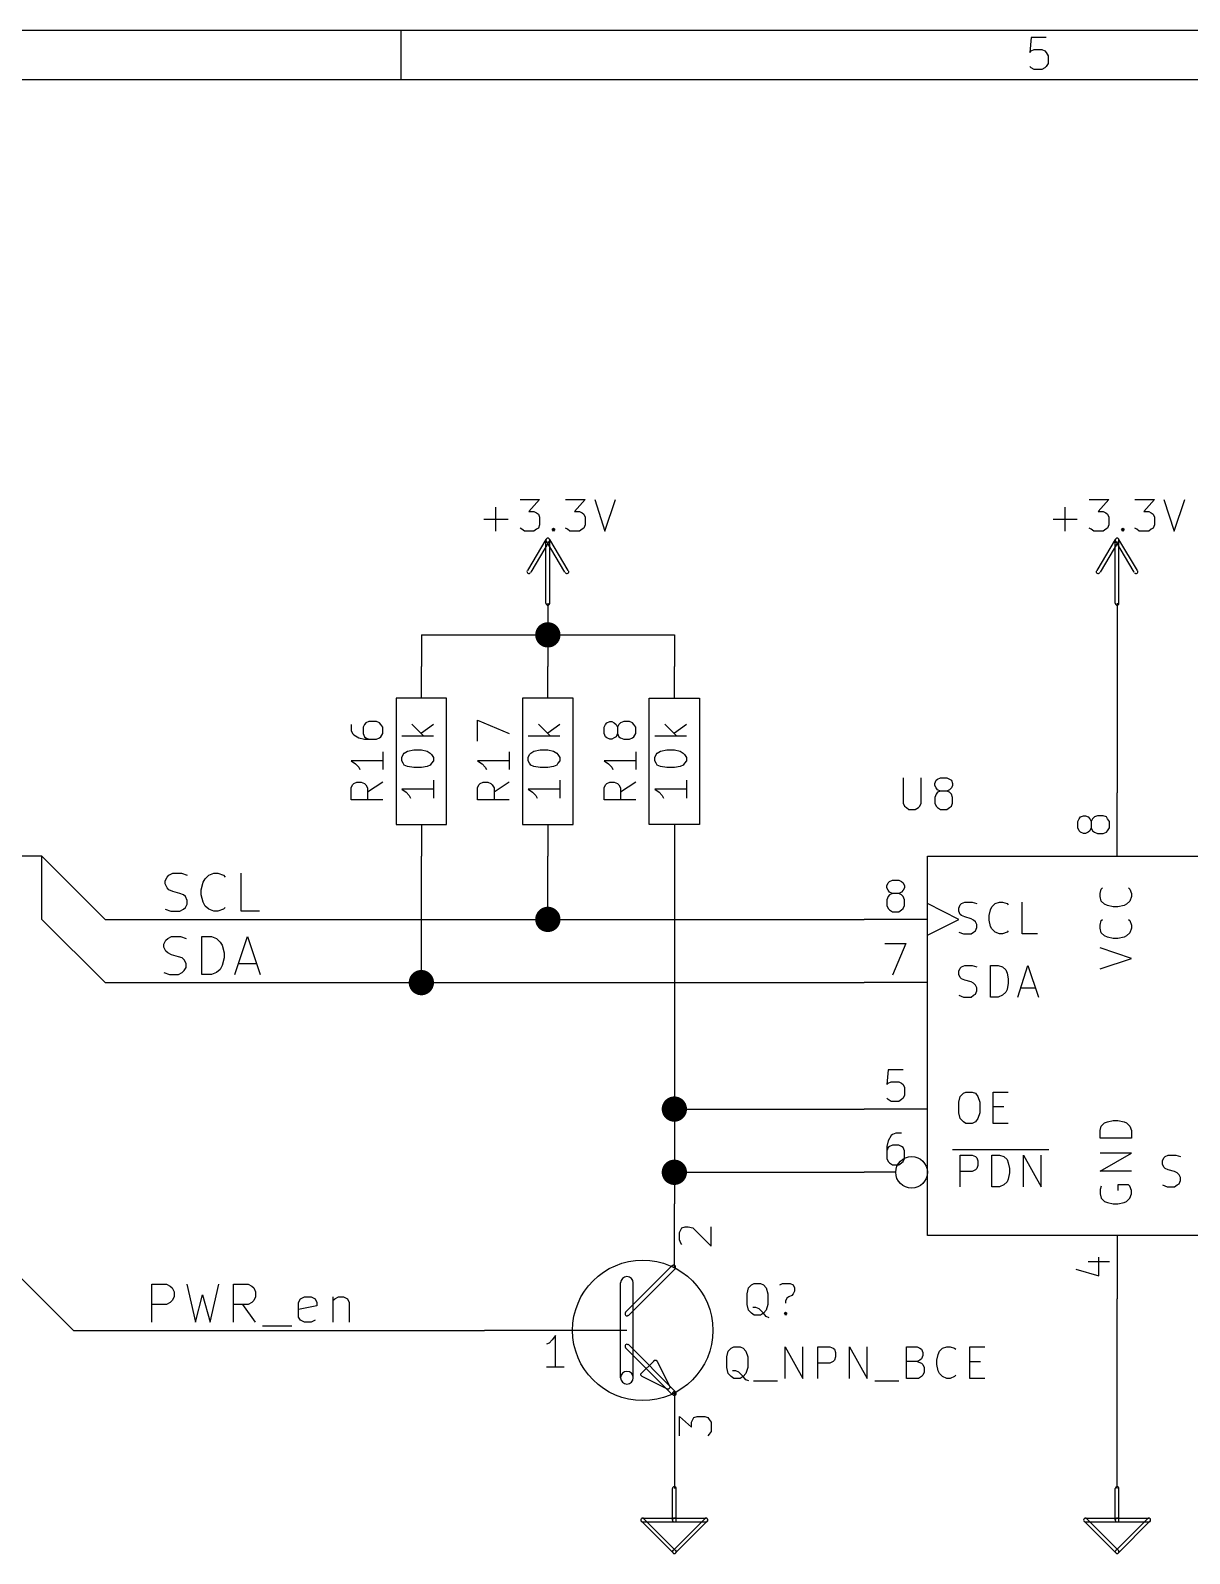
# Model space of a CAD drawing. Extents: x 10 to 287, y -200 to -10.
# Drawn here: x 195.1 to 241.7, y -71.2 to -10 of the extents above; entities that cross this region are included whole.
import ezdxf

# ---------------------------------------------------------------- set-up
doc = ezdxf.new("R2010")
doc.units = 0
doc.header["$MEASUREMENT"] = 0
doc.layers.add('BLACK', color=7, linetype='CONTINUOUS')
doc.layers.add('WHITE', color=7, linetype='CONTINUOUS')

msp = doc.modelspace()

# ---------------------------------------------------------------- linework, layer by layer
at = {"layer": 'Black'}
for p, q in [((286.995, -10.0076), (10.0076, -10.0076)), ((210.007, -11.9888), (210.007, -10.0076)), ((235.306, -10.287), (235.255, -10.8966)), ((235.915, -10.287), (235.306, -10.287)), ((235.255, -10.8966), (235.306, -10.8204)), ((235.306, -10.8204), (235.433, -10.7696)), ((235.433, -10.7696), (235.737, -10.7696)), ((235.737, -10.7696), (235.864, -10.8204)), ((235.864, -10.8204), (235.915, -10.8966)), ((235.915, -10.8966), (235.991, -11.0236)), ((235.306, -11.5062), (235.255, -11.4554)), ((235.433, -11.5824), (235.306, -11.5062)), ((235.737, -11.5824), (235.433, -11.5824)), ((235.864, -11.5062), (235.737, -11.5824)), ((235.915, -11.4554), (235.864, -11.5062)), ((235.991, -11.3284), (235.915, -11.4554)), ((235.991, -11.0236), (235.991, -11.3284)), ((285.013, -11.9888), (11.9888, -11.9888)), ((213.817, -30.1244), (213.817, -29.1592)), ((214.782, -28.8544), (215.57, -28.8544)), ((215.57, -28.8544), (215.138, -29.337)), ((215.138, -29.337), (215.341, -29.337)), ((215.341, -29.337), (215.443, -29.3878)), ((216.611, -28.8544), (217.399, -28.8544)), ((217.399, -28.8544), (216.967, -29.337)), ((216.967, -29.337), (217.17, -29.337)), ((217.17, -29.337), (217.272, -29.3878)), ((217.78, -28.8544), (218.186, -30.1244)), ((218.186, -30.1244), (218.618, -28.8544)), ((236.677, -30.1244), (236.677, -29.1592)), ((237.642, -28.8544), (238.43, -28.8544)), ((238.43, -28.8544), (237.998, -29.337)), ((237.998, -29.337), (238.201, -29.337)), ((238.201, -29.337), (238.303, -29.3878)), ((239.471, -28.8544), (240.259, -28.8544)), ((240.259, -28.8544), (239.827, -29.337)), ((239.827, -29.337), (240.03, -29.337)), ((240.03, -29.337), (240.132, -29.3878)), ((240.64, -28.8544), (241.046, -30.1244)), ((241.046, -30.1244), (241.478, -28.8544)), ((213.335, -29.6418), (214.3, -29.6418)), ((215.443, -29.3878), (215.519, -29.4386)), ((215.519, -29.4386), (215.57, -29.5656)), ((215.57, -29.8704), (215.519, -29.9974)), ((215.57, -29.5656), (215.57, -29.8704)), ((217.272, -29.3878), (217.348, -29.4386)), ((217.348, -29.4386), (217.399, -29.5656)), ((217.399, -29.8704), (217.348, -29.9974)), ((217.399, -29.5656), (217.399, -29.8704)), ((236.195, -29.6418), (237.16, -29.6418)), ((238.303, -29.3878), (238.379, -29.4386)), ((238.379, -29.4386), (238.43, -29.5656)), ((238.43, -29.8704), (238.379, -29.9974)), ((238.43, -29.5656), (238.43, -29.8704)), ((240.132, -29.3878), (240.208, -29.4386)), ((240.208, -29.4386), (240.259, -29.5656)), ((240.259, -29.8704), (240.208, -29.9974)), ((240.259, -29.5656), (240.259, -29.8704)), ((214.859, -30.0482), (214.782, -29.9974)), ((214.96, -30.1244), (214.859, -30.0482)), ((215.341, -30.1244), (214.96, -30.1244)), ((215.824, -30.4546), (215.087, -31.6992)), ((215.951, -30.5308), (215.214, -31.7754)), ((215.443, -30.0482), (215.341, -30.1244)), ((215.519, -29.9974), (215.443, -30.0482)), ((215.824, -33.02), (215.824, -30.48)), ((216.586, -31.7754), (215.849, -30.5308)), ((216.713, -31.6992), (215.976, -30.4546)), ((215.976, -33.02), (215.976, -30.48)), ((216.078, -30.0482), (216.129, -29.9974)), ((216.129, -30.1244), (216.078, -30.0482)), ((216.129, -29.9974), (216.179, -30.0482)), ((216.129, -29.9974), (216.129, -30.1244)), ((216.179, -30.0482), (216.129, -30.1244)), ((216.687, -30.0482), (216.611, -29.9974)), ((216.789, -30.1244), (216.687, -30.0482)), ((217.17, -30.1244), (216.789, -30.1244)), ((217.272, -30.0482), (217.17, -30.1244)), ((217.348, -29.9974), (217.272, -30.0482)), ((237.719, -30.0482), (237.642, -29.9974)), ((237.82, -30.1244), (237.719, -30.0482)), ((238.201, -30.1244), (237.82, -30.1244)), ((238.684, -30.4546), (237.947, -31.6992)), ((238.811, -30.5308), (238.074, -31.7754)), ((238.303, -30.0482), (238.201, -30.1244)), ((238.379, -29.9974), (238.303, -30.0482)), ((238.684, -33.02), (238.684, -30.48)), ((239.446, -31.7754), (238.709, -30.5308)), ((239.573, -31.6992), (238.836, -30.4546)), ((238.836, -33.02), (238.836, -30.48)), ((238.938, -30.0482), (238.989, -29.9974)), ((238.989, -30.1244), (238.938, -30.0482)), ((238.989, -29.9974), (239.039, -30.0482)), ((238.989, -29.9974), (238.989, -30.1244)), ((239.039, -30.0482), (238.989, -30.1244)), ((239.547, -30.0482), (239.471, -29.9974)), ((239.649, -30.1244), (239.547, -30.0482)), ((240.03, -30.1244), (239.649, -30.1244)), ((240.132, -30.0482), (240.03, -30.1244)), ((240.208, -29.9974), (240.132, -30.0482)), ((215.9, -33.02), (215.9, -35.56)), ((238.76, -33.02), (238.76, -40.64)), ((210.82, -34.29), (220.98, -34.29)), ((210.82, -34.29), (210.82, -35.56)), ((220.98, -34.29), (220.98, -35.56)), ((210.82, -36.83), (210.82, -35.56)), ((215.9, -36.83), (215.9, -35.56)), ((220.98, -36.83), (220.98, -35.56)), ((211.836, -36.83), (209.804, -36.83)), ((209.804, -36.83), (209.804, -41.91)), ((211.836, -41.91), (211.836, -36.83)), ((216.916, -36.83), (214.884, -36.83)), ((214.884, -36.83), (214.884, -41.91)), ((216.916, -41.91), (216.916, -36.83)), ((219.964, -41.91), (219.964, -36.83)), ((219.964, -36.83), (221.996, -36.83)), ((221.996, -36.83), (221.996, -41.91)), ((210.439, -37.8714), (210.922, -38.354)), ((210.82, -38.227), (211.303, -37.8714)), ((215.519, -37.8714), (216.002, -38.354)), ((215.9, -38.227), (216.383, -37.8714)), ((220.599, -37.8714), (221.082, -38.354)), ((220.98, -38.227), (221.463, -37.8714)), ((211.303, -38.354), (210.033, -38.354)), ((216.383, -38.354), (215.113, -38.354)), ((221.463, -38.354), (220.193, -38.354)), ((210.033, -39.2176), (210.083, -39.0906)), ((210.083, -39.0906), (210.134, -39.0398)), ((210.134, -39.0398), (210.261, -38.9636)), ((210.261, -38.9636), (210.515, -38.9128)), ((210.515, -38.9128), (210.82, -38.9128)), ((210.82, -38.9128), (211.049, -38.9636)), ((211.049, -38.9636), (211.176, -39.0398)), ((211.176, -39.0398), (211.226, -39.0906)), ((211.226, -39.0906), (211.303, -39.2176)), ((215.113, -39.2176), (215.163, -39.0906)), ((215.163, -39.0906), (215.214, -39.0398)), ((215.214, -39.0398), (215.341, -38.9636)), ((215.341, -38.9636), (215.595, -38.9128)), ((215.595, -38.9128), (215.9, -38.9128)), ((215.9, -38.9128), (216.129, -38.9636)), ((216.129, -38.9636), (216.256, -39.0398)), ((216.256, -39.0398), (216.306, -39.0906)), ((216.306, -39.0906), (216.383, -39.2176)), ((220.193, -39.2176), (220.243, -39.0906)), ((220.243, -39.0906), (220.294, -39.0398)), ((220.294, -39.0398), (220.421, -38.9636)), ((220.421, -38.9636), (220.675, -38.9128)), ((220.675, -38.9128), (220.98, -38.9128)), ((220.98, -38.9128), (221.209, -38.9636)), ((221.209, -38.9636), (221.336, -39.0398)), ((221.336, -39.0398), (221.386, -39.0906)), ((221.386, -39.0906), (221.463, -39.2176)), ((210.033, -39.3446), (210.033, -39.2176)), ((210.083, -39.4462), (210.033, -39.3446)), ((210.134, -39.5224), (210.083, -39.4462)), ((210.261, -39.5732), (210.134, -39.5224)), ((210.515, -39.624), (210.261, -39.5732)), ((210.82, -39.624), (210.515, -39.624)), ((211.049, -39.5732), (210.82, -39.624)), ((211.176, -39.5224), (211.049, -39.5732)), ((211.226, -39.4462), (211.176, -39.5224)), ((211.303, -39.3446), (211.226, -39.4462)), ((211.303, -39.2176), (211.303, -39.3446)), ((215.113, -39.3446), (215.113, -39.2176)), ((215.163, -39.4462), (215.113, -39.3446)), ((215.214, -39.5224), (215.163, -39.4462)), ((215.341, -39.5732), (215.214, -39.5224)), ((215.595, -39.624), (215.341, -39.5732)), ((215.9, -39.624), (215.595, -39.624)), ((216.129, -39.5732), (215.9, -39.624)), ((216.256, -39.5224), (216.129, -39.5732)), ((216.306, -39.4462), (216.256, -39.5224)), ((216.383, -39.3446), (216.306, -39.4462)), ((216.383, -39.2176), (216.383, -39.3446)), ((220.193, -39.3446), (220.193, -39.2176)), ((220.243, -39.4462), (220.193, -39.3446)), ((220.294, -39.5224), (220.243, -39.4462)), ((220.421, -39.5732), (220.294, -39.5224)), ((220.675, -39.624), (220.421, -39.5732)), ((220.98, -39.624), (220.675, -39.624)), ((221.209, -39.5732), (220.98, -39.624)), ((221.336, -39.5224), (221.209, -39.5732)), ((221.386, -39.4462), (221.336, -39.5224)), ((221.463, -39.3446), (221.386, -39.4462)), ((221.463, -39.2176), (221.463, -39.3446)), ((211.303, -40.132), (211.303, -40.8432)), ((216.383, -40.132), (216.383, -40.8432)), ((221.463, -40.132), (221.463, -40.8432)), ((211.303, -40.4876), (210.033, -40.4876)), ((210.033, -40.4876), (210.21, -40.6146)), ((210.21, -40.6146), (210.337, -40.7416)), ((210.337, -40.7416), (210.388, -40.8432)), ((216.383, -40.4876), (215.113, -40.4876)), ((215.113, -40.4876), (215.29, -40.6146)), ((215.29, -40.6146), (215.417, -40.7416)), ((215.417, -40.7416), (215.468, -40.8432)), ((221.463, -40.4876), (220.193, -40.4876)), ((220.193, -40.4876), (220.37, -40.6146)), ((220.37, -40.6146), (220.497, -40.7416)), ((220.497, -40.7416), (220.548, -40.8432)), ((238.76, -43.18), (238.76, -40.64)), ((237.236, -41.6814), (237.287, -41.6052)), ((237.287, -41.6052), (237.414, -41.5544)), ((237.414, -41.5544), (237.49, -41.5544)), ((237.49, -41.5544), (237.592, -41.6052)), ((237.592, -41.6052), (237.668, -41.6814)), ((237.846, -41.6052), (237.769, -41.6814)), ((237.973, -41.5544), (237.846, -41.6052)), ((238.201, -41.5544), (237.973, -41.5544)), ((238.328, -41.6052), (238.201, -41.5544)), ((238.379, -41.6814), (238.328, -41.6052)), ((209.804, -41.91), (211.836, -41.91)), ((210.82, -41.91), (210.82, -43.18)), ((214.884, -41.91), (216.916, -41.91)), ((215.9, -41.91), (215.9, -43.18)), ((221.996, -41.91), (219.964, -41.91)), ((220.98, -41.91), (220.98, -43.18)), ((237.185, -41.783), (237.236, -41.6814)), ((237.185, -42.037), (237.185, -41.783)), ((237.236, -42.164), (237.185, -42.037)), ((237.287, -42.2148), (237.236, -42.164)), ((237.414, -42.2656), (237.287, -42.2148)), ((237.592, -42.2148), (237.49, -42.2656)), ((237.668, -42.164), (237.592, -42.2148)), ((237.668, -41.6814), (237.719, -41.783)), ((237.719, -42.037), (237.668, -42.164)), ((237.769, -41.6814), (237.719, -41.783)), ((237.719, -41.783), (237.719, -42.037)), ((237.719, -42.037), (237.769, -42.164)), ((237.769, -42.164), (237.846, -42.2148)), ((237.846, -42.2148), (237.973, -42.2656)), ((238.201, -42.2656), (238.328, -42.2148)), ((238.328, -42.2148), (238.379, -42.164)), ((238.455, -41.783), (238.379, -41.6814)), ((238.379, -42.164), (238.455, -42.037)), ((238.455, -42.037), (238.455, -41.783)), ((237.49, -42.2656), (237.414, -42.2656)), ((237.973, -42.2656), (238.201, -42.2656)), ((195.58, -43.18), (186.69, -43.18)), ((198.12, -45.72), (195.58, -43.18)), ((195.58, -45.72), (195.58, -43.18)), ((210.82, -48.26), (210.82, -43.18)), ((215.9, -45.72), (215.9, -43.18)), ((220.98, -43.18), (220.98, -57.15)), ((231.14, -58.42), (231.14, -43.18)), ((231.14, -43.18), (246.38, -43.18)), ((229.514, -44.3738), (229.565, -44.2468)), ((229.514, -44.45), (229.514, -44.3738)), ((229.565, -44.5516), (229.514, -44.45)), ((229.565, -44.2468), (229.616, -44.196)), ((229.616, -44.6278), (229.565, -44.5516)), ((229.616, -44.196), (229.743, -44.1452)), ((229.743, -44.6786), (229.616, -44.6278)), ((229.743, -44.1452), (229.997, -44.1452)), ((229.997, -44.1452), (230.099, -44.196)), ((230.099, -44.6278), (229.997, -44.6786)), ((230.099, -44.196), (230.175, -44.2468)), ((230.175, -44.5516), (230.099, -44.6278)), ((230.175, -44.2468), (230.226, -44.3738)), ((230.226, -44.45), (230.175, -44.5516)), ((230.226, -44.3738), (230.226, -44.45)), ((229.565, -44.8056), (229.514, -44.9326)), ((229.514, -44.9326), (229.514, -45.1612)), ((229.514, -45.1612), (229.565, -45.2882)), ((229.616, -44.7294), (229.565, -44.8056)), ((229.743, -44.6786), (229.616, -44.7294)), ((229.997, -44.6786), (229.743, -44.6786)), ((230.099, -44.7294), (229.997, -44.6786)), ((230.175, -44.8056), (230.099, -44.7294)), ((230.226, -44.9326), (230.175, -44.8056)), ((230.175, -45.2882), (230.226, -45.1612)), ((230.226, -45.1612), (230.226, -44.9326)), ((232.41, -45.72), (231.14, -45.085)), ((198.12, -48.26), (195.58, -45.72)), ((198.12, -45.72), (228.6, -45.72)), ((231.14, -45.72), (228.6, -45.72)), ((229.565, -45.2882), (229.616, -45.339)), ((229.616, -45.339), (229.743, -45.4152)), ((229.743, -45.4152), (229.997, -45.4152)), ((229.997, -45.4152), (230.099, -45.339)), ((230.099, -45.339), (230.175, -45.2882)), ((231.14, -46.355), (232.41, -45.72)), ((229.438, -46.6852), (230.276, -46.6852)), ((230.276, -46.6852), (229.743, -47.9552)), ((198.12, -48.26), (228.6, -48.26)), ((231.14, -48.26), (228.6, -48.26)), ((229.565, -51.7652), (229.514, -52.3494)), ((230.175, -51.7652), (229.565, -51.7652)), ((229.514, -52.3494), (229.565, -52.2986)), ((229.565, -52.2986), (229.692, -52.2478)), ((229.692, -52.2478), (229.997, -52.2478)), ((229.997, -52.2478), (230.099, -52.2986)), ((230.099, -52.2986), (230.175, -52.3494)), ((230.175, -52.3494), (230.226, -52.4764)), ((230.226, -52.4764), (230.226, -52.7812)), ((229.565, -52.959), (229.514, -52.9082)), ((229.692, -53.0352), (229.565, -52.959)), ((229.997, -53.0352), (229.692, -53.0352)), ((230.099, -52.959), (229.997, -53.0352)), ((230.175, -52.9082), (230.099, -52.959)), ((230.226, -52.7812), (230.175, -52.9082)), ((220.98, -53.34), (228.6, -53.34)), ((231.14, -53.34), (228.6, -53.34)), ((229.692, -54.4068), (229.565, -54.61)), ((229.743, -54.356), (229.692, -54.4068)), ((229.87, -54.3052), (229.743, -54.356)), ((230.099, -54.3052), (229.87, -54.3052)), ((229.565, -54.61), (229.514, -54.8386)), ((229.514, -54.8386), (229.514, -55.3212)), ((229.565, -54.8894), (229.514, -55.0164)), ((229.616, -54.8386), (229.565, -54.8894)), ((229.743, -54.7878), (229.616, -54.8386)), ((229.997, -54.7878), (229.743, -54.7878)), ((230.099, -54.8386), (229.997, -54.7878)), ((230.175, -54.8894), (230.099, -54.8386)), ((230.226, -55.0164), (230.175, -54.8894)), ((230.226, -55.3212), (230.226, -55.0164)), ((229.514, -55.3212), (229.565, -55.4482)), ((229.565, -55.4482), (229.616, -55.499)), ((229.616, -55.499), (229.743, -55.5752)), ((229.743, -55.5752), (229.997, -55.5752)), ((229.997, -55.5752), (230.099, -55.499)), ((230.099, -55.499), (230.175, -55.4482)), ((230.175, -55.4482), (230.226, -55.3212)), ((220.98, -55.88), (228.6, -55.88)), ((229.87, -55.88), (228.6, -55.88)), ((220.98, -59.69), (220.98, -57.15)), ((221.234, -58.1914), (221.285, -58.1152)), ((221.285, -58.1152), (221.412, -58.0644)), ((221.412, -58.0644), (221.539, -58.0644)), ((221.539, -58.0644), (221.717, -58.1152)), ((221.717, -58.1152), (222.453, -58.8518)), ((222.453, -58.8518), (222.453, -58.0644)), ((221.183, -58.293), (221.234, -58.1914)), ((221.183, -58.5978), (221.183, -58.293)), ((221.234, -58.7248), (221.183, -58.5978)), ((221.285, -58.7756), (221.234, -58.7248)), ((246.38, -58.42), (231.14, -58.42)), ((238.76, -58.42), (238.76, -60.96)), ((238.023, -60.0456), (238.023, -59.2836)), ((196.85, -62.23), (194.31, -59.69)), ((218.999, -61.5188), (220.904, -59.6138)), ((219.126, -61.6458), (221.031, -59.7408)), ((237.109, -59.7662), (238.023, -60.0456)), ((237.592, -59.4614), (238.455, -59.4614)), ((218.821, -64.135), (218.821, -60.325)), ((219.329, -64.135), (219.329, -60.325)), ((238.76, -68.58), (238.76, -60.96)), ((196.85, -62.23), (213.36, -62.23)), ((219.075, -62.23), (213.36, -62.23)), ((215.951, -62.738), (215.849, -62.7888)), ((216.078, -62.611), (215.951, -62.738)), ((216.205, -62.4332), (216.078, -62.611)), ((216.205, -63.7032), (216.205, -62.4332)), ((218.999, -62.9158), (220.904, -64.8208)), ((219.126, -62.7888), (221.031, -64.6938)), ((223.139, -63.0682), (223.266, -62.9412)), ((223.266, -62.9412), (223.368, -62.8904)), ((223.368, -62.8904), (223.622, -62.8904)), ((223.622, -62.8904), (223.749, -62.9412)), ((223.749, -62.9412), (223.85, -63.0682)), ((225.425, -64.1604), (225.425, -62.8904)), ((225.425, -62.8904), (226.136, -64.1604)), ((226.136, -64.1604), (226.136, -62.8904)), ((226.746, -64.1604), (226.746, -62.8904)), ((226.746, -62.8904), (227.228, -62.8904)), ((227.228, -62.8904), (227.355, -62.9412)), ((227.355, -62.9412), (227.406, -62.992)), ((227.406, -62.992), (227.457, -63.119)), ((228.016, -64.1604), (228.016, -62.8904)), ((228.016, -62.8904), (228.727, -64.1604)), ((228.727, -64.1604), (228.727, -62.8904)), ((230.302, -64.1604), (230.302, -62.8904)), ((230.302, -62.8904), (230.734, -62.8904)), ((230.734, -62.8904), (230.835, -62.9412)), ((230.835, -62.9412), (230.911, -62.992)), ((230.911, -62.992), (230.962, -63.119)), ((231.623, -63.0682), (231.75, -62.9412)), ((231.75, -62.9412), (231.927, -62.8904)), ((231.927, -62.8904), (232.054, -62.8904)), ((232.054, -62.8904), (232.232, -62.9412)), ((232.232, -62.9412), (232.283, -62.992)), ((232.842, -64.1604), (232.842, -62.8904)), ((232.842, -62.8904), (233.451, -62.8904)), ((219.634, -63.9826), (220.167, -63.4492)), ((220.167, -63.4492), (220.167, -63.4238)), ((220.167, -63.4238), (220.243, -63.4238)), ((220.243, -63.4238), (220.294, -63.4746)), ((220.294, -63.4746), (220.802, -64.4906)), ((223.088, -63.2968), (223.139, -63.0682)), ((223.088, -63.7286), (223.088, -63.2968)), ((223.85, -63.0682), (223.926, -63.2968)), ((223.926, -63.2968), (223.926, -63.7286)), ((227.228, -63.5508), (226.746, -63.5508)), ((227.355, -63.4746), (227.228, -63.5508)), ((227.406, -63.4238), (227.355, -63.4746)), ((227.457, -63.2968), (227.406, -63.4238)), ((227.457, -63.119), (227.457, -63.2968)), ((230.734, -63.4746), (230.302, -63.4746)), ((230.835, -63.4238), (230.734, -63.4746)), ((230.734, -63.4746), (230.911, -63.5508)), ((230.911, -63.373), (230.835, -63.4238)), ((230.962, -63.246), (230.911, -63.373)), ((230.911, -63.5508), (230.962, -63.6016)), ((230.962, -63.119), (230.962, -63.246)), ((230.962, -63.6016), (231.013, -63.7286)), ((231.521, -63.4238), (231.572, -63.1952)), ((231.521, -63.6016), (231.521, -63.4238)), ((231.572, -63.8556), (231.521, -63.6016)), ((231.572, -63.1952), (231.623, -63.0682)), ((232.842, -63.4746), (233.274, -63.4746)), ((216.56, -63.7032), (215.849, -63.7032)), ((219.634, -64.0334), (219.634, -63.9826)), ((219.685, -64.0842), (219.634, -64.0334)), ((220.701, -64.5922), (219.685, -64.0842)), ((223.139, -63.9572), (223.088, -63.7286)), ((223.266, -64.0842), (223.139, -63.9572)), ((223.368, -64.1604), (223.266, -64.0842)), ((223.444, -63.8556), (223.317, -63.8556)), ((223.622, -64.1604), (223.368, -64.1604)), ((223.571, -63.9064), (223.444, -63.8556)), ((223.749, -64.0842), (223.571, -63.9064)), ((223.749, -64.0842), (223.622, -64.1604)), ((223.85, -63.9572), (223.749, -64.0842)), ((223.85, -64.2112), (223.749, -64.0842)), ((223.926, -63.7286), (223.85, -63.9572)), ((223.977, -64.262), (223.85, -64.2112)), ((230.784, -64.1604), (230.302, -64.1604)), ((230.911, -64.0842), (230.784, -64.1604)), ((230.962, -64.0334), (230.911, -64.0842)), ((231.013, -63.9064), (230.962, -64.0334)), ((231.013, -63.7286), (231.013, -63.9064)), ((231.623, -63.9572), (231.572, -63.8556)), ((231.75, -64.0842), (231.623, -63.9572)), ((231.927, -64.1604), (231.75, -64.0842)), ((232.054, -64.1604), (231.927, -64.1604)), ((232.232, -64.0842), (232.054, -64.1604)), ((232.283, -64.0334), (232.232, -64.0842)), ((233.451, -64.1604), (232.842, -64.1604)), ((220.751, -64.5922), (220.701, -64.5922)), ((220.802, -64.5414), (220.751, -64.5922)), ((220.802, -64.4906), (220.802, -64.5414)), ((220.98, -64.77), (220.98, -67.31)), ((224.155, -64.262), (225.12, -64.262)), ((229.032, -64.262), (229.997, -64.262)), ((221.183, -66.4718), (221.183, -65.6844)), ((221.183, -65.6844), (221.666, -66.1162)), ((221.666, -65.913), (221.717, -65.8114)), ((221.666, -66.1162), (221.666, -65.913)), ((221.717, -65.8114), (221.767, -65.7352)), ((221.767, -65.7352), (221.894, -65.6844)), ((221.894, -65.6844), (222.199, -65.6844)), ((222.199, -65.6844), (222.326, -65.7352)), ((222.326, -65.7352), (222.377, -65.8114)), ((222.377, -65.8114), (222.453, -65.913)), ((222.453, -65.913), (222.453, -66.294)), ((222.377, -66.3956), (222.326, -66.4718)), ((222.453, -66.294), (222.377, -66.3956)), ((220.98, -67.31), (220.98, -68.58)), ((220.904, -69.85), (220.904, -68.58)), ((221.056, -69.85), (221.056, -68.58)), ((238.684, -69.85), (238.684, -68.58)), ((238.836, -69.85), (238.836, -68.58)), ((219.659, -69.9008), (220.929, -71.1708)), ((219.71, -69.7738), (220.98, -69.7738)), ((219.71, -69.9262), (220.98, -69.9262)), ((219.761, -69.7992), (221.031, -71.0692)), ((220.929, -71.0692), (222.199, -69.7992)), ((220.98, -69.7738), (222.25, -69.7738)), ((220.98, -69.9262), (222.25, -69.9262)), ((221.031, -71.1708), (222.301, -69.9008)), ((237.439, -69.9008), (238.709, -71.1708)), ((237.49, -69.7738), (238.76, -69.7738)), ((237.49, -69.9262), (238.76, -69.9262)), ((237.541, -69.7992), (238.811, -71.0692)), ((238.709, -71.0692), (239.979, -69.7992)), ((238.76, -69.7738), (240.03, -69.7738)), ((238.76, -69.9262), (240.03, -69.9262)), ((238.811, -71.1708), (240.081, -69.9008))]:
    msp.add_line(p, q, dxfattribs=at)
at = {"layer": 'Black', "const_width": 0.508}
for points in [[(215.646, -34.29, 1), (216.154, -34.29, 1)], [(215.646, -45.72, 1), (216.154, -45.72, 1)], [(210.566, -48.26, 1), (211.074, -48.26, 1)], [(220.726, -53.34, 1), (221.234, -53.34, 1)], [(220.726, -55.88, 1), (221.234, -55.88, 1)]]:
    msp.add_lwpolyline(points, format="xyb", close=True, dxfattribs=at)
at = {"layer": 'Black'}
for centre, radius in [((230.505, -55.88), 0.635), ((219.71, -62.23), 2.8194)]:
    msp.add_circle(centre, radius, dxfattribs=at)
for centre, radius, start, end in [((215.9, -30.48), 0.0762, 390.964, 570.964), ((215.9, -30.48), 0.0762, 360, 540), ((215.9, -30.48), 0.0762, 329.036, 509.036), ((238.76, -30.48), 0.0762, 390.964, 570.964), ((238.76, -30.48), 0.0762, 360, 540), ((238.76, -30.48), 0.0762, 329.036, 509.036), ((215.138, -31.75), 0.0762, 509.036, 689.036), ((216.662, -31.75), 0.0762, 210.964, 390.964), ((237.998, -31.75), 0.0762, 509.036, 689.036), ((239.522, -31.75), 0.0762, 210.964, 390.964), ((215.9, -33.02), 0.0762, 180, 360), ((238.76, -33.02), 0.0762, 180, 360), ((220.955, -59.69), 0.0762, 315, 495), ((219.075, -60.325), 0.254, 360, 540), ((219.075, -61.5696), 0.0762, 135, 315), ((219.075, -62.865), 0.0762, 45, 225), ((219.075, -64.135), 0.254, 0, 180), ((219.075, -64.135), 0.254, 180, 360), ((219.075, -64.135), 0.254, 180, 360), ((220.955, -64.7446), 0.0762, 225, 405), ((220.98, -64.77), 0.0762, 0, 180), ((220.98, -64.77), 0.0762, 180, 360), ((220.98, -68.58), 0.0762, 360, 540), ((238.76, -68.58), 0.0762, 360, 540), ((219.71, -69.85), 0.0762, 90, 270), ((219.71, -69.85), 0.0762, 45, 225), ((220.98, -69.85), 0.0762, 90, 270), ((220.98, -69.85), 0.0762, 180, 360), ((220.98, -69.85), 0.0762, 270, 450), ((222.25, -69.85), 0.0762, 315, 495), ((222.25, -69.85), 0.0762, 270, 450), ((237.49, -69.85), 0.0762, 90, 270), ((237.49, -69.85), 0.0762, 45, 225), ((238.76, -69.85), 0.0762, 90, 270), ((238.76, -69.85), 0.0762, 180, 360), ((238.76, -69.85), 0.0762, 270, 450), ((240.03, -69.85), 0.0762, 315, 495), ((240.03, -69.85), 0.0762, 270, 450), ((220.98, -71.12), 0.0762, 135, 315), ((220.98, -71.12), 0.0762, 225, 405), ((238.76, -71.12), 0.0762, 135, 315), ((238.76, -71.12), 0.0762, 225, 405)]:
    msp.add_arc(centre, radius, start, end, dxfattribs=at)
at = {"layer": 'White'}
for p, q in [((208.001, -37.8968), (208.001, -38.1254)), ((208.534, -37.8968), (208.483, -37.9984)), ((208.585, -37.8206), (208.534, -37.8968)), ((208.712, -37.7698), (208.585, -37.8206)), ((209.017, -37.7698), (208.712, -37.7698)), ((209.144, -37.8206), (209.017, -37.7698)), ((209.194, -37.8968), (209.144, -37.8206)), ((209.271, -37.9984), (209.194, -37.8968)), ((213.081, -38.5572), (213.081, -37.719)), ((213.081, -37.719), (214.351, -38.2524)), ((218.161, -37.9984), (218.211, -37.8968)), ((218.211, -37.8968), (218.262, -37.8206)), ((218.262, -37.8206), (218.389, -37.7698)), ((218.389, -37.7698), (218.465, -37.7698)), ((218.465, -37.7698), (218.567, -37.8206)), ((218.567, -37.8206), (218.643, -37.8968)), ((218.643, -37.8968), (218.694, -37.9984)), ((218.745, -37.8968), (218.694, -37.9984)), ((218.821, -37.8206), (218.745, -37.8968)), ((218.948, -37.7698), (218.821, -37.8206)), ((219.177, -37.7698), (218.948, -37.7698)), ((219.304, -37.8206), (219.177, -37.7698)), ((219.354, -37.8968), (219.304, -37.8206)), ((219.431, -37.9984), (219.354, -37.8968)), ((208.001, -38.1254), (208.051, -38.2524)), ((208.051, -38.2524), (208.102, -38.3032)), ((208.102, -38.3032), (208.305, -38.4302)), ((208.305, -38.4302), (208.534, -38.481)), ((208.483, -37.9984), (208.483, -38.2524)), ((208.483, -38.2524), (208.534, -38.3794)), ((208.534, -38.3794), (208.585, -38.4302)), ((208.534, -38.481), (209.017, -38.481)), ((208.585, -38.4302), (208.712, -38.481)), ((209.017, -38.481), (209.144, -38.4302)), ((209.144, -38.4302), (209.194, -38.3794)), ((209.194, -38.3794), (209.271, -38.2524)), ((209.271, -38.2524), (209.271, -37.9984)), ((218.161, -38.2524), (218.161, -37.9984)), ((218.211, -38.3794), (218.161, -38.2524)), ((218.262, -38.4302), (218.211, -38.3794)), ((218.389, -38.481), (218.262, -38.4302)), ((218.465, -38.481), (218.389, -38.481)), ((218.567, -38.4302), (218.465, -38.481)), ((218.643, -38.3794), (218.567, -38.4302)), ((218.694, -38.2524), (218.643, -38.3794)), ((218.694, -37.9984), (218.694, -38.2524)), ((218.694, -38.2524), (218.745, -38.3794)), ((218.745, -38.3794), (218.821, -38.4302)), ((218.821, -38.4302), (218.948, -38.481)), ((218.948, -38.481), (219.177, -38.481)), ((219.177, -38.481), (219.304, -38.4302)), ((219.304, -38.4302), (219.354, -38.3794)), ((219.354, -38.3794), (219.431, -38.2524)), ((219.431, -38.2524), (219.431, -37.9984)), ((209.271, -38.989), (209.271, -39.7002)), ((214.351, -38.989), (214.351, -39.7002)), ((219.431, -38.989), (219.431, -39.7002)), ((209.271, -39.3446), (208.001, -39.3446)), ((208.001, -39.3446), (208.178, -39.4716)), ((208.178, -39.4716), (208.305, -39.5986)), ((208.305, -39.5986), (208.356, -39.7002)), ((214.351, -39.3446), (213.081, -39.3446)), ((213.081, -39.3446), (213.258, -39.4716)), ((213.258, -39.4716), (213.385, -39.5986)), ((213.385, -39.5986), (213.436, -39.7002)), ((219.431, -39.3446), (218.161, -39.3446)), ((218.161, -39.3446), (218.338, -39.4716)), ((218.338, -39.4716), (218.465, -39.5986)), ((218.465, -39.5986), (218.516, -39.7002)), ((208.001, -40.4368), (208.051, -40.3098)), ((208.051, -40.3098), (208.102, -40.259)), ((208.102, -40.259), (208.229, -40.2082)), ((208.229, -40.2082), (208.407, -40.2082)), ((208.407, -40.2082), (208.534, -40.259)), ((208.534, -40.259), (208.585, -40.3098)), ((208.585, -40.3098), (208.661, -40.4368)), ((209.271, -40.2082), (208.661, -40.6146)), ((213.081, -40.4368), (213.131, -40.3098)), ((213.131, -40.3098), (213.182, -40.259)), ((213.182, -40.259), (213.309, -40.2082)), ((213.309, -40.2082), (213.487, -40.2082)), ((213.487, -40.2082), (213.614, -40.259)), ((213.614, -40.259), (213.665, -40.3098)), ((213.665, -40.3098), (213.741, -40.4368)), ((214.351, -40.2082), (213.741, -40.6146)), ((218.161, -40.4368), (218.211, -40.3098)), ((218.211, -40.3098), (218.262, -40.259)), ((218.262, -40.259), (218.389, -40.2082)), ((218.389, -40.2082), (218.567, -40.2082)), ((218.567, -40.2082), (218.694, -40.259)), ((218.694, -40.259), (218.745, -40.3098)), ((218.745, -40.3098), (218.821, -40.4368)), ((219.431, -40.2082), (218.821, -40.6146)), ((230.175, -40.0304), (230.175, -41.0464)), ((230.886, -41.0464), (230.886, -40.0304)), ((231.445, -40.259), (231.496, -40.132)), ((231.445, -40.3352), (231.445, -40.259)), ((231.496, -40.4368), (231.445, -40.3352)), ((231.496, -40.132), (231.546, -40.0812)), ((231.546, -40.0812), (231.673, -40.0304)), ((231.673, -40.0304), (231.927, -40.0304)), ((231.927, -40.0304), (232.029, -40.0812)), ((232.029, -40.0812), (232.105, -40.132)), ((232.105, -40.132), (232.156, -40.259)), ((232.156, -40.3352), (232.105, -40.4368)), ((232.156, -40.259), (232.156, -40.3352)), ((208.001, -40.9194), (208.001, -40.4368)), ((209.271, -40.9194), (208.001, -40.9194)), ((208.661, -40.4368), (208.661, -40.9194)), ((213.081, -40.9194), (213.081, -40.4368)), ((214.351, -40.9194), (213.081, -40.9194)), ((213.741, -40.4368), (213.741, -40.9194)), ((218.161, -40.9194), (218.161, -40.4368)), ((219.431, -40.9194), (218.161, -40.9194)), ((218.821, -40.4368), (218.821, -40.9194)), ((231.496, -40.6908), (231.445, -40.8178)), ((231.445, -40.8178), (231.445, -41.0464)), ((231.546, -40.513), (231.496, -40.4368)), ((231.546, -40.6146), (231.496, -40.6908)), ((231.673, -40.5638), (231.546, -40.513)), ((231.673, -40.5638), (231.546, -40.6146)), ((231.927, -40.5638), (231.673, -40.5638)), ((232.029, -40.513), (231.927, -40.5638)), ((232.029, -40.6146), (231.927, -40.5638)), ((232.105, -40.4368), (232.029, -40.513)), ((232.105, -40.6908), (232.029, -40.6146)), ((232.156, -40.8178), (232.105, -40.6908)), ((232.156, -41.0464), (232.156, -40.8178)), ((230.175, -41.0464), (230.226, -41.1734)), ((230.226, -41.1734), (230.302, -41.2242)), ((230.302, -41.2242), (230.403, -41.3004)), ((230.403, -41.3004), (230.657, -41.3004)), ((230.657, -41.3004), (230.784, -41.2242)), ((230.784, -41.2242), (230.835, -41.1734)), ((230.835, -41.1734), (230.886, -41.0464)), ((231.445, -41.0464), (231.496, -41.1734)), ((231.496, -41.1734), (231.546, -41.2242)), ((231.546, -41.2242), (231.673, -41.3004)), ((231.673, -41.3004), (231.927, -41.3004)), ((231.927, -41.3004), (232.029, -41.2242)), ((232.029, -41.2242), (232.105, -41.1734)), ((232.105, -41.1734), (232.156, -41.0464)), ((200.533, -44.1706), (200.609, -44.0182)), ((200.609, -44.0182), (200.685, -43.942)), ((200.685, -43.942), (200.838, -43.8658)), ((200.838, -43.8658), (201.193, -43.8658)), ((201.193, -43.8658), (201.422, -43.942)), ((202.133, -44.0944), (202.286, -43.942)), ((202.286, -43.942), (202.489, -43.8658)), ((202.489, -43.8658), (202.641, -43.8658)), ((202.641, -43.8658), (202.87, -43.942)), ((202.87, -43.942), (202.946, -44.0182)), ((203.581, -45.3898), (203.581, -43.8658)), ((200.533, -44.2976), (200.533, -44.1706)), ((200.609, -44.45), (200.533, -44.2976)), ((200.685, -44.5262), (200.609, -44.45)), ((200.838, -44.6024), (200.685, -44.5262)), ((201.117, -44.6786), (200.838, -44.6024)), ((201.981, -44.5262), (202.057, -44.2214)), ((201.981, -44.7294), (201.981, -44.5262)), ((202.057, -44.2214), (202.133, -44.0944)), ((238.074, -44.6786), (238.125, -44.5008)), ((238.125, -44.5008), (238.176, -44.45)), ((239.217, -44.45), (239.268, -44.5008)), ((239.268, -44.5008), (239.344, -44.6786)), ((201.27, -44.7294), (201.117, -44.6786)), ((201.346, -44.8056), (201.27, -44.7294)), ((201.27, -45.3136), (201.346, -45.2374)), ((201.422, -44.958), (201.346, -44.8056)), ((201.346, -45.2374), (201.422, -45.1104)), ((201.422, -45.1104), (201.422, -44.958)), ((202.057, -45.0342), (201.981, -44.7294)), ((202.133, -45.1866), (202.057, -45.0342)), ((202.286, -45.3136), (202.133, -45.1866)), ((202.946, -45.2374), (202.87, -45.3136)), ((232.41, -45.2628), (232.461, -45.1358)), ((232.41, -45.3898), (232.41, -45.2628)), ((232.461, -45.1358), (232.512, -45.085)), ((232.512, -45.085), (232.639, -45.0342)), ((232.639, -45.0342), (232.943, -45.0342)), ((232.943, -45.0342), (233.121, -45.085)), ((233.68, -45.339), (233.731, -45.212)), ((233.731, -45.212), (233.858, -45.085)), ((233.858, -45.085), (234.036, -45.0342)), ((234.036, -45.0342), (234.163, -45.0342)), ((234.163, -45.0342), (234.34, -45.085)), ((234.34, -45.085), (234.391, -45.1358)), ((234.95, -46.3042), (234.95, -45.0342)), ((238.074, -44.8056), (238.074, -44.6786)), ((238.125, -44.9834), (238.074, -44.8056)), ((238.252, -45.1104), (238.125, -44.9834)), ((238.379, -45.1612), (238.252, -45.1104)), ((238.608, -45.212), (238.379, -45.1612)), ((238.785, -45.212), (238.608, -45.212)), ((239.039, -45.1612), (238.785, -45.212)), ((239.141, -45.1104), (239.039, -45.1612)), ((239.268, -44.9834), (239.141, -45.1104)), ((239.344, -44.8056), (239.268, -44.9834)), ((239.344, -44.6786), (239.344, -44.8056)), ((200.533, -45.3136), (200.762, -45.3898)), ((200.762, -45.3898), (201.117, -45.3898)), ((201.117, -45.3898), (201.27, -45.3136)), ((202.489, -45.3898), (202.286, -45.3136)), ((202.641, -45.3898), (202.489, -45.3898)), ((202.87, -45.3136), (202.641, -45.3898)), ((204.318, -45.3898), (203.581, -45.3898)), ((232.461, -45.5168), (232.41, -45.3898)), ((232.512, -45.5676), (232.461, -45.5168)), ((232.639, -45.6184), (232.512, -45.5676)), ((232.893, -45.6946), (232.639, -45.6184)), ((232.994, -45.7454), (232.893, -45.6946)), ((233.07, -45.8216), (232.994, -45.7454)), ((233.121, -45.9232), (233.07, -45.8216)), ((233.629, -45.5676), (233.68, -45.339)), ((233.629, -45.7454), (233.629, -45.5676)), ((233.68, -45.9994), (233.629, -45.7454)), ((238.074, -45.9486), (238.125, -45.7708)), ((238.125, -45.7708), (238.176, -45.72)), ((239.217, -45.72), (239.268, -45.7708)), ((239.268, -45.7708), (239.344, -45.9486)), ((200.558, -46.5582), (200.635, -46.482)), ((200.635, -46.482), (200.787, -46.4058)), ((200.787, -46.4058), (201.143, -46.4058)), ((201.143, -46.4058), (201.371, -46.482)), ((202.006, -47.9298), (202.006, -46.4058)), ((202.006, -46.4058), (202.387, -46.4058)), ((202.387, -46.4058), (202.59, -46.482)), ((202.59, -46.482), (202.743, -46.6344)), ((203.327, -47.9298), (203.835, -46.4058)), ((203.835, -46.4058), (204.343, -47.9298)), ((232.41, -46.228), (232.588, -46.3042)), ((232.588, -46.3042), (232.893, -46.3042)), ((232.893, -46.3042), (232.994, -46.228)), ((232.994, -46.228), (233.07, -46.1772)), ((233.07, -46.1772), (233.121, -46.0502)), ((233.121, -46.0502), (233.121, -45.9232)), ((233.731, -46.101), (233.68, -45.9994)), ((233.858, -46.228), (233.731, -46.101)), ((234.036, -46.3042), (233.858, -46.228)), ((234.163, -46.3042), (234.036, -46.3042)), ((234.34, -46.228), (234.163, -46.3042)), ((234.391, -46.1772), (234.34, -46.228)), ((235.56, -46.3042), (234.95, -46.3042)), ((238.074, -46.0756), (238.074, -45.9486)), ((238.125, -46.2534), (238.074, -46.0756)), ((238.252, -46.3804), (238.125, -46.2534)), ((238.379, -46.4312), (238.252, -46.3804)), ((238.608, -46.482), (238.379, -46.4312)), ((238.785, -46.482), (238.608, -46.482)), ((239.039, -46.4312), (238.785, -46.482)), ((239.141, -46.3804), (239.039, -46.4312)), ((239.268, -46.2534), (239.141, -46.3804)), ((239.344, -46.0756), (239.268, -46.2534)), ((239.344, -45.9486), (239.344, -46.0756)), ((200.482, -46.7106), (200.558, -46.5582)), ((200.482, -46.8376), (200.482, -46.7106)), ((200.558, -46.99), (200.482, -46.8376)), ((200.635, -47.0662), (200.558, -46.99)), ((200.787, -47.1424), (200.635, -47.0662)), ((202.743, -46.6344), (202.819, -46.7614)), ((202.819, -46.7614), (202.895, -47.0662)), ((202.895, -47.0662), (202.895, -47.2694)), ((239.344, -47.2948), (238.074, -46.863)), ((201.066, -47.2186), (200.787, -47.1424)), ((201.219, -47.2694), (201.066, -47.2186)), ((201.295, -47.3456), (201.219, -47.2694)), ((201.371, -47.498), (201.295, -47.3456)), ((201.295, -47.7774), (201.371, -47.6504)), ((201.371, -47.6504), (201.371, -47.498)), ((202.743, -47.7266), (202.59, -47.8536)), ((202.819, -47.5742), (202.743, -47.7266)), ((202.895, -47.2694), (202.819, -47.5742)), ((203.454, -47.498), (204.191, -47.498)), ((232.41, -47.8028), (232.461, -47.6758)), ((232.461, -47.6758), (232.512, -47.625)), ((232.512, -47.625), (232.639, -47.5742)), ((232.639, -47.5742), (232.943, -47.5742)), ((232.943, -47.5742), (233.121, -47.625)), ((233.68, -48.8442), (233.68, -47.5742)), ((233.68, -47.5742), (233.985, -47.5742)), ((233.985, -47.5742), (234.163, -47.625)), ((234.163, -47.625), (234.29, -47.752)), ((234.772, -48.8442), (235.179, -47.5742)), ((235.179, -47.5742), (235.61, -48.8442)), ((238.074, -47.7012), (239.344, -47.2948)), ((200.482, -47.8536), (200.711, -47.9298)), ((200.711, -47.9298), (201.066, -47.9298)), ((201.066, -47.9298), (201.219, -47.8536)), ((201.219, -47.8536), (201.295, -47.7774)), ((202.387, -47.9298), (202.006, -47.9298)), ((202.59, -47.8536), (202.387, -47.9298)), ((232.41, -47.9298), (232.41, -47.8028)), ((232.461, -48.0568), (232.41, -47.9298)), ((232.512, -48.1076), (232.461, -48.0568)), ((232.639, -48.1584), (232.512, -48.1076)), ((232.893, -48.2346), (232.639, -48.1584)), ((232.994, -48.2854), (232.893, -48.2346)), ((233.07, -48.3616), (232.994, -48.2854)), ((234.29, -47.752), (234.34, -47.879)), ((234.34, -47.879), (234.391, -48.1076)), ((234.391, -48.2854), (234.34, -48.5394)), ((234.391, -48.1076), (234.391, -48.2854)), ((232.41, -48.768), (232.588, -48.8442)), ((232.588, -48.8442), (232.893, -48.8442)), ((232.893, -48.8442), (232.994, -48.768)), ((232.994, -48.768), (233.07, -48.7172)), ((233.121, -48.4632), (233.07, -48.3616)), ((233.07, -48.7172), (233.121, -48.5902)), ((233.121, -48.5902), (233.121, -48.4632)), ((233.985, -48.8442), (233.68, -48.8442)), ((234.163, -48.768), (233.985, -48.8442)), ((234.29, -48.641), (234.163, -48.768)), ((234.34, -48.5394), (234.29, -48.641)), ((234.899, -48.4632), (235.483, -48.4632)), ((232.41, -53.0606), (232.461, -52.832)), ((232.41, -53.4924), (232.41, -53.0606)), ((232.461, -52.832), (232.588, -52.705)), ((232.588, -52.705), (232.689, -52.6542)), ((232.689, -52.6542), (232.943, -52.6542)), ((232.943, -52.6542), (233.07, -52.705)), ((233.07, -52.705), (233.172, -52.832)), ((233.172, -52.832), (233.248, -53.0606)), ((233.248, -53.0606), (233.248, -53.4924)), ((233.782, -53.9242), (233.782, -52.6542)), ((233.782, -52.6542), (234.391, -52.6542)), ((232.461, -53.721), (232.41, -53.4924)), ((232.588, -53.848), (232.461, -53.721)), ((233.172, -53.721), (233.07, -53.848)), ((233.248, -53.4924), (233.172, -53.721)), ((233.782, -53.2384), (234.213, -53.2384)), ((238.379, -53.848), (238.608, -53.7972)), ((238.608, -53.7972), (238.785, -53.7972)), ((238.785, -53.7972), (239.039, -53.848)), ((232.689, -53.9242), (232.588, -53.848)), ((232.943, -53.9242), (232.689, -53.9242)), ((233.07, -53.848), (232.943, -53.9242)), ((234.391, -53.9242), (233.782, -53.9242)), ((238.074, -54.2036), (238.125, -54.0258)), ((238.074, -54.5084), (238.074, -54.2036)), ((238.125, -54.0258), (238.252, -53.8988)), ((238.252, -53.8988), (238.379, -53.848)), ((239.039, -53.848), (239.141, -53.8988)), ((239.141, -53.8988), (239.268, -54.0258)), ((239.268, -54.0258), (239.344, -54.2036)), ((239.344, -54.2036), (239.344, -54.5084)), ((232.156, -54.9656), (236.017, -54.9656)), ((239.344, -54.5084), (238.074, -54.5084)), ((232.461, -56.4642), (232.461, -55.1942)), ((232.461, -55.1942), (232.943, -55.1942)), ((232.943, -55.1942), (233.07, -55.245)), ((233.07, -55.245), (233.121, -55.2958)), ((233.121, -55.2958), (233.172, -55.4228)), ((233.172, -55.6006), (233.121, -55.7276)), ((233.172, -55.4228), (233.172, -55.6006)), ((233.731, -56.4642), (233.731, -55.1942)), ((233.731, -55.1942), (234.036, -55.1942)), ((234.036, -55.1942), (234.213, -55.245)), ((234.213, -55.245), (234.34, -55.372)), ((234.34, -55.372), (234.391, -55.499)), ((234.391, -55.499), (234.442, -55.7276)), ((235.001, -56.4642), (235.001, -55.1942)), ((235.001, -55.1942), (235.712, -56.4642)), ((235.712, -56.4642), (235.712, -55.1942)), ((238.074, -55.8292), (239.344, -55.118)), ((239.344, -55.118), (238.074, -55.118)), ((240.589, -55.4228), (240.64, -55.2958)), ((240.589, -55.5498), (240.589, -55.4228)), ((240.64, -55.6768), (240.589, -55.5498)), ((240.64, -55.2958), (240.69, -55.245)), ((240.69, -55.7276), (240.64, -55.6768)), ((240.69, -55.245), (240.817, -55.1942)), ((240.817, -55.1942), (241.122, -55.1942)), ((241.122, -55.1942), (241.3, -55.245)), ((232.943, -55.8546), (232.461, -55.8546)), ((233.07, -55.7784), (232.943, -55.8546)), ((233.121, -55.7276), (233.07, -55.7784)), ((234.34, -56.261), (234.213, -56.388)), ((234.391, -56.1594), (234.34, -56.261)), ((234.442, -55.9054), (234.391, -56.1594)), ((234.442, -55.7276), (234.442, -55.9054)), ((239.344, -55.8292), (238.074, -55.8292)), ((240.817, -55.7784), (240.69, -55.7276)), ((241.071, -55.8546), (240.817, -55.7784)), ((241.173, -55.9054), (241.071, -55.8546)), ((241.249, -55.9816), (241.173, -55.9054)), ((241.3, -56.0832), (241.249, -55.9816)), ((241.249, -56.3372), (241.3, -56.2102)), ((241.3, -56.2102), (241.3, -56.0832)), ((234.036, -56.4642), (233.731, -56.4642)), ((234.213, -56.388), (234.036, -56.4642)), ((238.125, -56.4388), (238.074, -56.5658)), ((238.074, -56.5658), (238.074, -56.7436)), ((238.074, -56.7436), (238.125, -56.9214)), ((239.217, -56.388), (238.785, -56.388)), ((238.785, -56.388), (238.785, -56.6166)), ((239.268, -56.4388), (239.217, -56.388)), ((239.344, -56.6166), (239.268, -56.4388)), ((239.268, -56.9214), (239.344, -56.7436)), ((239.344, -56.7436), (239.344, -56.6166)), ((240.589, -56.388), (240.767, -56.4642)), ((240.767, -56.4642), (241.071, -56.4642)), ((241.071, -56.4642), (241.173, -56.388)), ((241.173, -56.388), (241.249, -56.3372)), ((238.125, -56.9214), (238.252, -57.0484)), ((238.252, -57.0484), (238.379, -57.0992)), ((238.379, -57.0992), (238.608, -57.15)), ((238.608, -57.15), (238.785, -57.15)), ((238.785, -57.15), (239.039, -57.0992)), ((239.039, -57.0992), (239.141, -57.0484)), ((239.141, -57.0484), (239.268, -56.9214)), ((200, -61.8998), (200, -60.3758)), ((200, -60.3758), (200.584, -60.3758)), ((200.584, -60.3758), (200.736, -60.452)), ((200.736, -60.452), (200.812, -60.5282)), ((200.812, -60.5282), (200.889, -60.6806)), ((201.397, -60.3758), (201.752, -61.8998)), ((202.336, -61.8998), (202.692, -60.3758)), ((203.276, -61.8998), (203.276, -60.3758)), ((203.276, -60.3758), (203.86, -60.3758)), ((203.86, -60.3758), (204.013, -60.452)), ((204.013, -60.452), (204.089, -60.5282)), ((204.089, -60.5282), (204.165, -60.6806)), ((223.901, -60.7568), (223.952, -60.5282)), ((223.952, -60.5282), (224.079, -60.4012)), ((224.079, -60.4012), (224.18, -60.3504)), ((224.18, -60.3504), (224.434, -60.3504)), ((224.434, -60.3504), (224.561, -60.4012)), ((224.561, -60.4012), (224.663, -60.5282)), ((224.663, -60.5282), (224.739, -60.7568)), ((225.222, -60.4012), (225.323, -60.3504)), ((225.323, -60.3504), (225.628, -60.3504)), ((225.628, -60.3504), (225.755, -60.4012)), ((225.755, -60.4012), (225.806, -60.5282)), ((225.806, -60.5282), (225.806, -60.6552)), ((200.584, -61.1886), (200, -61.1886)), ((200.736, -61.1124), (200.584, -61.1886)), ((200.812, -61.0362), (200.736, -61.1124)), ((200.889, -60.8838), (200.812, -61.0362)), ((200.889, -60.6806), (200.889, -60.8838)), ((201.752, -61.8998), (202.032, -60.8076)), ((202.032, -60.8076), (202.336, -61.8998)), ((203.86, -61.1886), (203.276, -61.1886)), ((204.165, -61.8998), (203.657, -61.1886)), ((204.013, -61.1124), (203.86, -61.1886)), ((204.089, -61.0362), (204.013, -61.1124)), ((204.165, -60.8838), (204.089, -61.0362)), ((204.165, -60.6806), (204.165, -60.8838)), ((205.892, -61.1124), (205.969, -60.96)), ((205.892, -61.6966), (205.892, -61.1124)), ((205.969, -60.96), (206.121, -60.8838)), ((206.121, -60.8838), (206.4, -60.8838)), ((206.4, -60.8838), (206.553, -60.96)), ((206.553, -60.96), (206.629, -61.1124)), ((206.629, -61.1124), (206.629, -61.2394)), ((207.264, -60.8838), (207.264, -61.8998)), ((207.264, -61.0362), (207.34, -60.96)), ((207.34, -60.96), (207.493, -60.8838)), ((207.493, -60.8838), (207.696, -60.8838)), ((207.696, -60.8838), (207.848, -60.96)), ((207.848, -60.96), (207.924, -61.1124)), ((207.924, -61.1124), (207.924, -61.8998)), ((223.901, -61.1886), (223.901, -60.7568)), ((223.952, -61.4172), (223.901, -61.1886)), ((224.739, -61.1886), (224.663, -61.4172)), ((224.739, -60.7568), (224.739, -61.1886)), ((225.501, -60.9346), (225.45, -61.0616)), ((225.45, -61.0616), (225.45, -61.1378)), ((225.577, -60.8838), (225.501, -60.9346)), ((225.704, -60.833), (225.577, -60.8838)), ((225.755, -60.7568), (225.704, -60.833)), ((225.806, -60.6552), (225.755, -60.7568)), ((206.629, -61.2394), (205.892, -61.3918)), ((205.969, -61.8236), (205.892, -61.6966)), ((224.079, -61.5442), (223.952, -61.4172)), ((224.18, -61.6204), (224.079, -61.5442)), ((224.257, -61.3156), (224.13, -61.3156)), ((224.434, -61.6204), (224.18, -61.6204)), ((224.384, -61.3664), (224.257, -61.3156)), ((224.561, -61.5442), (224.384, -61.3664)), ((224.561, -61.5442), (224.434, -61.6204)), ((224.663, -61.4172), (224.561, -61.5442)), ((224.663, -61.6712), (224.561, -61.5442)), ((224.79, -61.722), (224.663, -61.6712)), ((225.4, -61.5442), (225.45, -61.4934)), ((225.45, -61.6204), (225.4, -61.5442)), ((225.45, -61.4934), (225.501, -61.5442)), ((225.45, -61.4934), (225.45, -61.6204)), ((225.501, -61.5442), (225.45, -61.6204)), ((204.445, -62.0522), (205.613, -62.0522)), ((206.121, -61.8998), (205.969, -61.8236)), ((206.4, -61.8998), (206.121, -61.8998)), ((206.553, -61.8236), (206.4, -61.8998))]:
    msp.add_line(p, q, dxfattribs=at)

doc.saveas('drawing.dxf')
